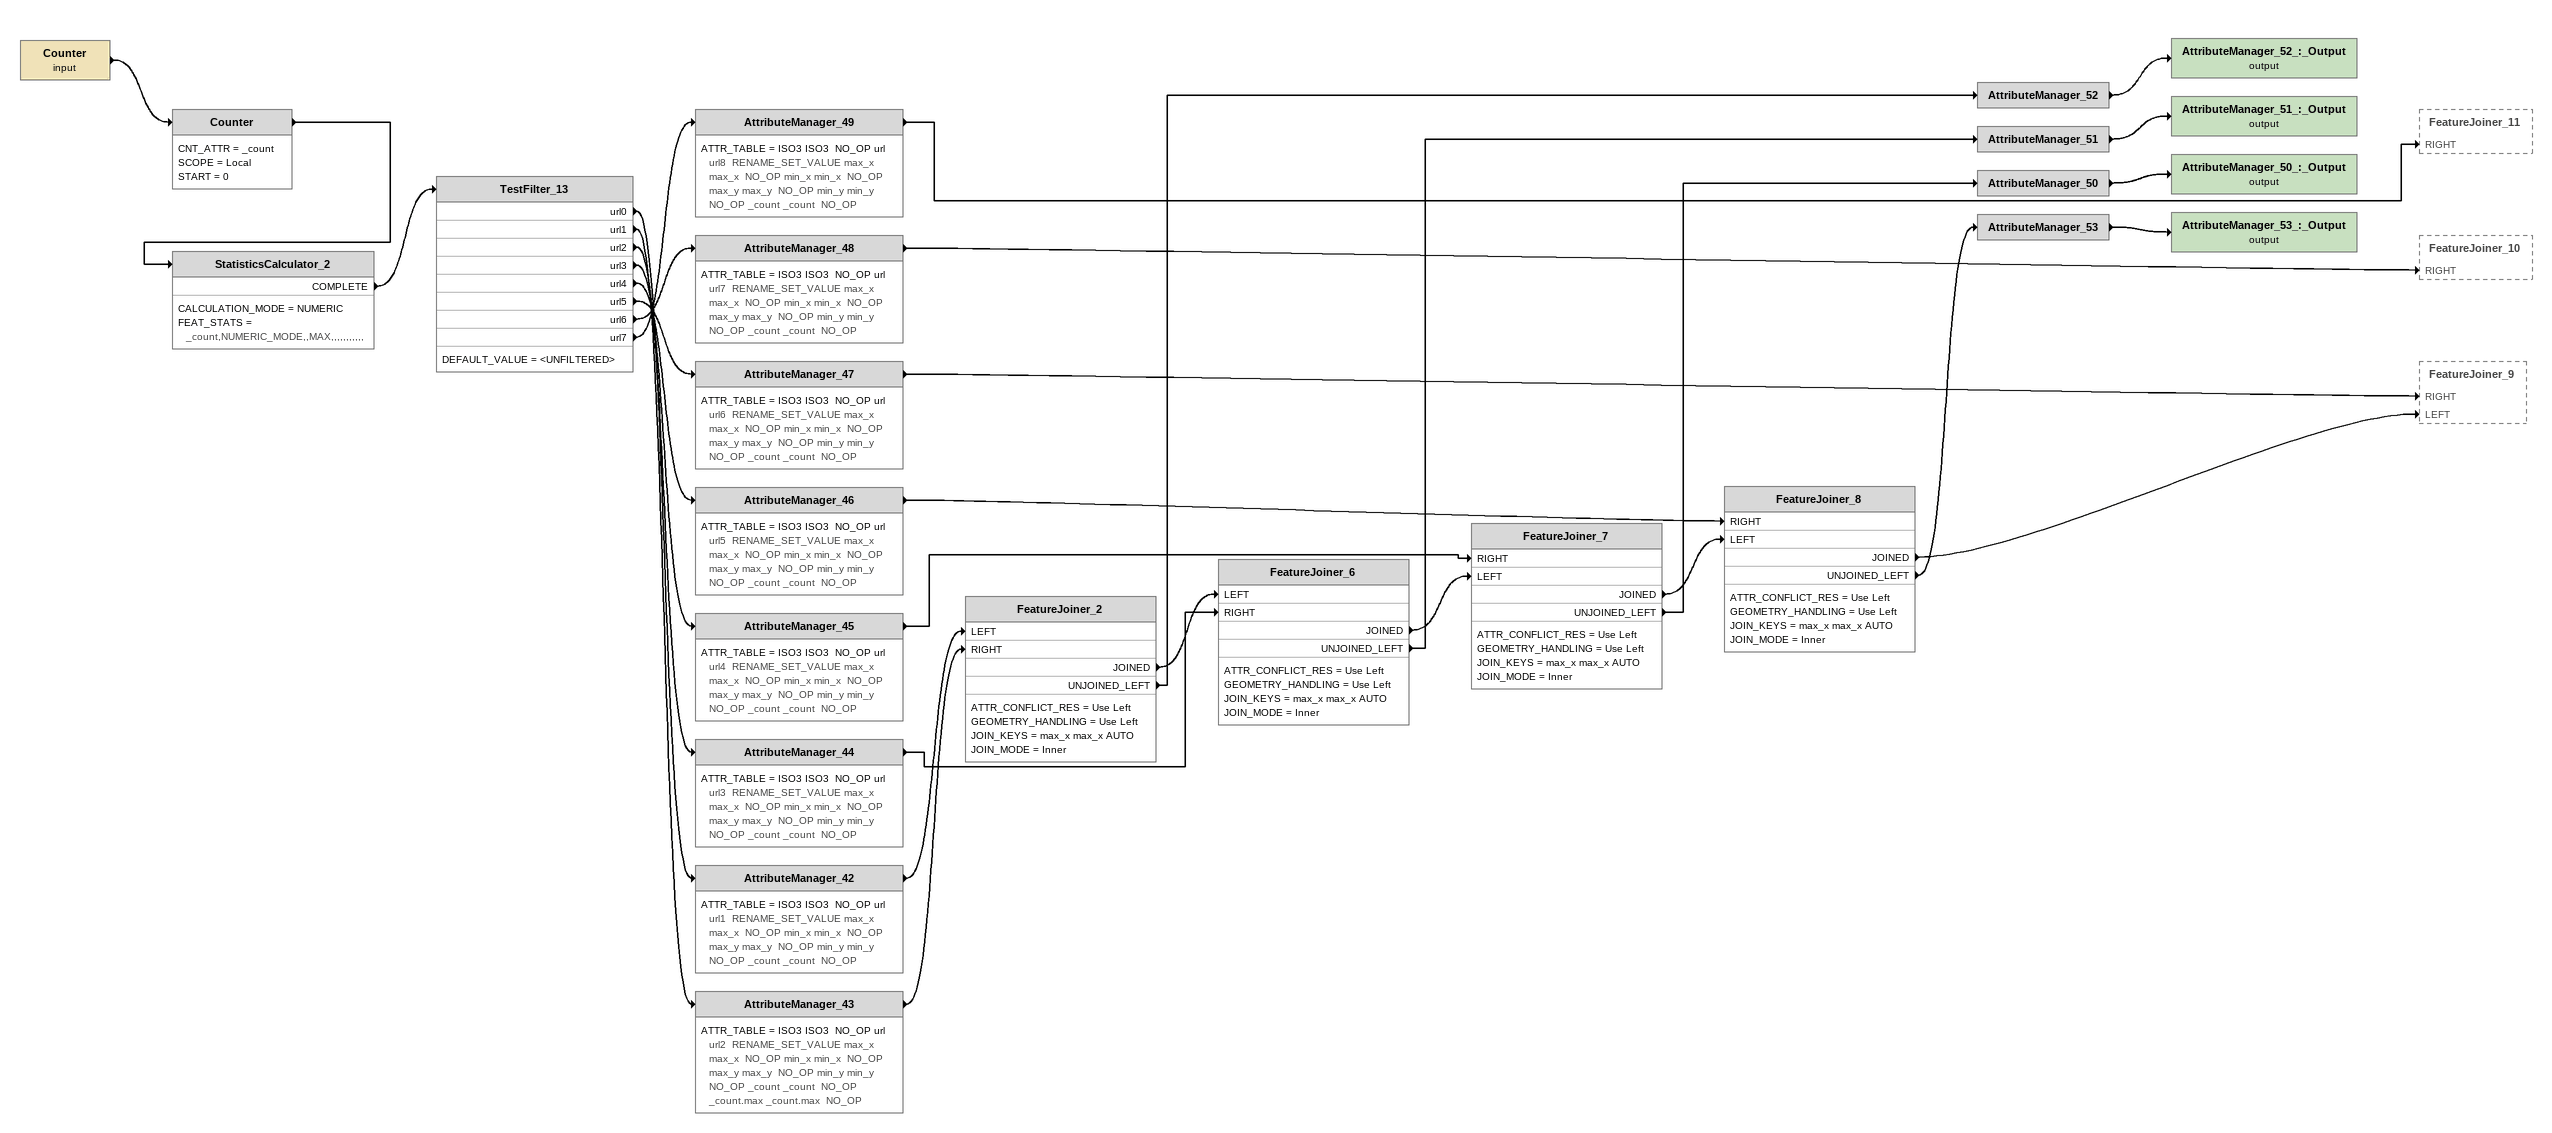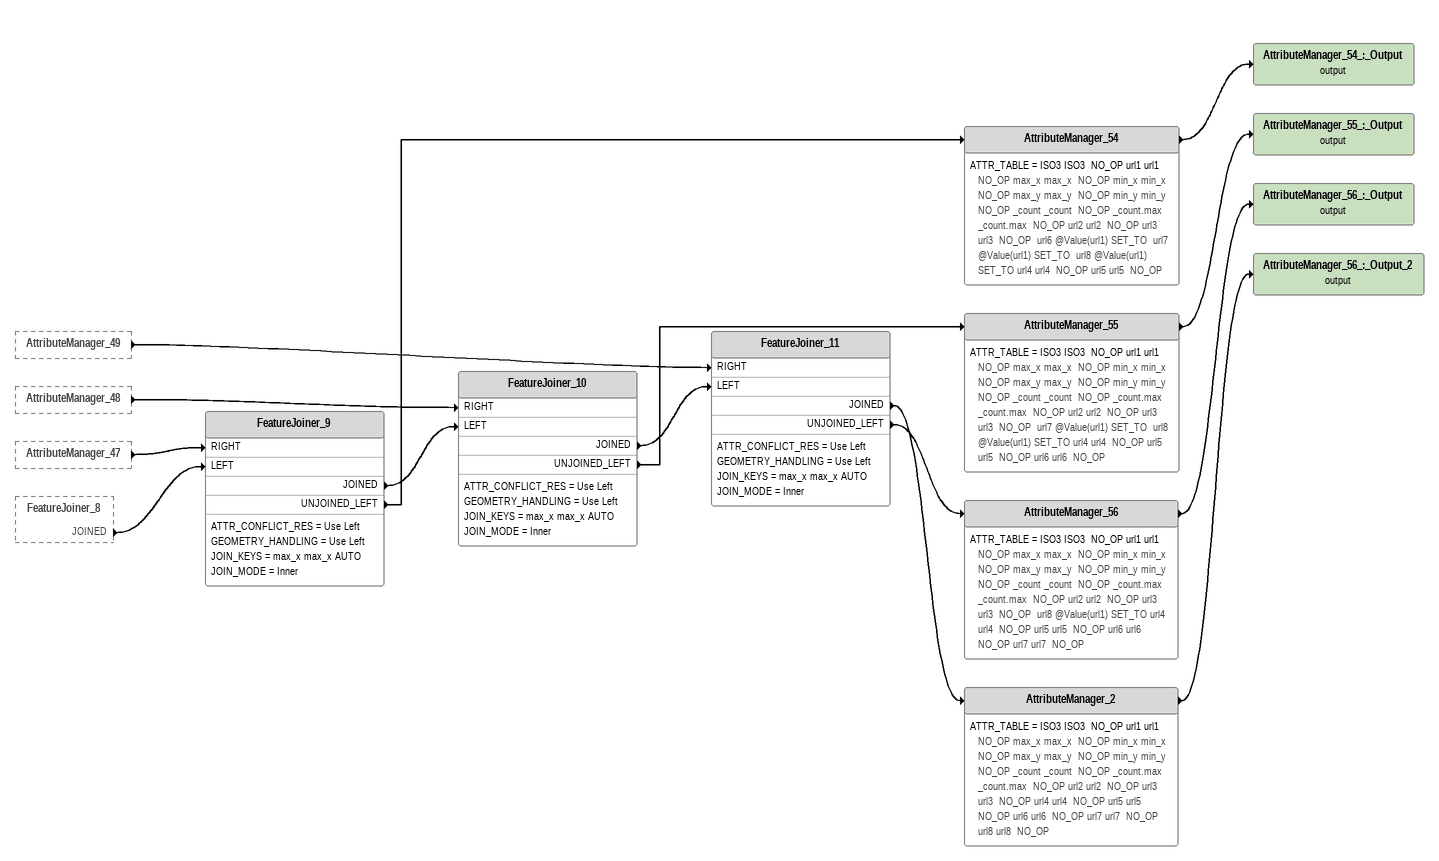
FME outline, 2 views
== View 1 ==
Counter (input)
    -> Counter
Counter
    CNT_ATTR = _count
    SCOPE = Local
    START = 0
    -> StatisticsCalculator_2
StatisticsCalculator_2
    CALCULATION_MODE = NUMERIC
    FEAT_STATS = _count,NUMERIC_MODE,,MAX,,,,,,,,,,,
    COMPLETE -> TestFilter_13
TestFilter_13
    DEFAULT_VALUE = <UNFILTERED>
    url0 -> AttributeManager_42
    url1 -> AttributeManager_43
    url2 -> AttributeManager_44
    url3 -> AttributeManager_45
    url4 -> AttributeManager_46
    url5 -> AttributeManager_47
    url6 -> AttributeManager_48
    url7 -> AttributeManager_49
AttributeManager_49
    ATTR_TABLE = ISO3 ISO3  NO_OP url url8  RENAME_SET_VALUE max_x max_x  NO_OP min_x min_x  NO_OP max_y max_y  NO_OP min_y min_y  NO_OP _count _count  NO_OP
    -> FeatureJoiner_11 [RIGHT]
AttributeManager_48
    ATTR_TABLE = ISO3 ISO3  NO_OP url url7  RENAME_SET_VALUE max_x max_x  NO_OP min_x min_x  NO_OP max_y max_y  NO_OP min_y min_y  NO_OP _count _count  NO_OP
    -> FeatureJoiner_10 [RIGHT]
AttributeManager_47
    ATTR_TABLE = ISO3 ISO3  NO_OP url url6  RENAME_SET_VALUE max_x max_x  NO_OP min_x min_x  NO_OP max_y max_y  NO_OP min_y min_y  NO_OP _count _count  NO_OP
    -> FeatureJoiner_9 [RIGHT]
AttributeManager_46
    ATTR_TABLE = ISO3 ISO3  NO_OP url url5  RENAME_SET_VALUE max_x max_x  NO_OP min_x min_x  NO_OP max_y max_y  NO_OP min_y min_y  NO_OP _count _count  NO_OP
    -> FeatureJoiner_8 [RIGHT]
AttributeManager_45
    ATTR_TABLE = ISO3 ISO3  NO_OP url url4  RENAME_SET_VALUE max_x max_x  NO_OP min_x min_x  NO_OP max_y max_y  NO_OP min_y min_y  NO_OP _count _count  NO_OP
    -> FeatureJoiner_7 [RIGHT]
AttributeManager_44
    ATTR_TABLE = ISO3 ISO3  NO_OP url url3  RENAME_SET_VALUE max_x max_x  NO_OP min_x min_x  NO_OP max_y max_y  NO_OP min_y min_y  NO_OP _count _count  NO_OP
    -> FeatureJoiner_6 [RIGHT]
AttributeManager_42
    ATTR_TABLE = ISO3 ISO3  NO_OP url url1  RENAME_SET_VALUE max_x max_x  NO_OP min_x min_x  NO_OP max_y max_y  NO_OP min_y min_y  NO_OP _count _count  NO_OP
    -> FeatureJoiner_2 [LEFT]
AttributeManager_43
    ATTR_TABLE = ISO3 ISO3  NO_OP url url2  RENAME_SET_VALUE max_x max_x  NO_OP min_x min_x  NO_OP max_y max_y  NO_OP min_y min_y  NO_OP _count _count  NO_OP _count.max _count.max  NO_OP
    -> FeatureJoiner_2 [RIGHT]
FeatureJoiner_2
    ATTR_CONFLICT_RES = Use Left
    GEOMETRY_HANDLING = Use Left
    JOIN_KEYS = max_x max_x AUTO
    JOIN_MODE = Inner
    JOINED -> FeatureJoiner_6 [LEFT]
    UNJOINED_LEFT -> AttributeManager_52
AttributeManager_52
    -> AttributeManager_52_:_Output (output)
AttributeManager_52_:_Output (output)
FeatureJoiner_6
    ATTR_CONFLICT_RES = Use Left
    GEOMETRY_HANDLING = Use Left
    JOIN_KEYS = max_x max_x AUTO
    JOIN_MODE = Inner
    JOINED -> FeatureJoiner_7 [LEFT]
    UNJOINED_LEFT -> AttributeManager_51
AttributeManager_51
    -> AttributeManager_51_:_Output (output)
AttributeManager_51_:_Output (output)
FeatureJoiner_7
    ATTR_CONFLICT_RES = Use Left
    GEOMETRY_HANDLING = Use Left
    JOIN_KEYS = max_x max_x AUTO
    JOIN_MODE = Inner
    JOINED -> FeatureJoiner_8 [LEFT]
    UNJOINED_LEFT -> AttributeManager_50
AttributeManager_50
    -> AttributeManager_50_:_Output (output)
AttributeManager_50_:_Output (output)
FeatureJoiner_8
    ATTR_CONFLICT_RES = Use Left
    GEOMETRY_HANDLING = Use Left
    JOIN_KEYS = max_x max_x AUTO
    JOIN_MODE = Inner
    JOINED -> FeatureJoiner_9 [LEFT]
    UNJOINED_LEFT -> AttributeManager_53
AttributeManager_53
    -> AttributeManager_53_:_Output (output)
AttributeManager_53_:_Output (output)

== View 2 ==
AttributeManager_49 [outside]
    -> FeatureJoiner_11 [RIGHT]
AttributeManager_48 [outside]
    -> FeatureJoiner_10 [RIGHT]
AttributeManager_47 [outside]
    -> FeatureJoiner_9 [RIGHT]
FeatureJoiner_8 [outside]
    JOINED -> FeatureJoiner_9 [LEFT]
FeatureJoiner_9
    ATTR_CONFLICT_RES = Use Left
    GEOMETRY_HANDLING = Use Left
    JOIN_KEYS = max_x max_x AUTO
    JOIN_MODE = Inner
    JOINED -> FeatureJoiner_10 [LEFT]
    UNJOINED_LEFT -> AttributeManager_54
AttributeManager_54
    ATTR_TABLE = ISO3 ISO3  NO_OP url1 url1  NO_OP max_x max_x  NO_OP min_x min_x  NO_OP max_y max_y  NO_OP min_y min_y  NO_OP _count _count  NO_OP _count.max _count.max  NO_OP url2 url2  NO_OP url3 url3  NO_OP  url6 @Value(url1) SET_TO  url7 @Value(url1) SET_TO  url8 @Value(url1) SET_TO url4 url4  NO_OP url5 url5  NO_OP
    -> AttributeManager_54_:_Output (output)
AttributeManager_54_:_Output (output)
FeatureJoiner_10
    ATTR_CONFLICT_RES = Use Left
    GEOMETRY_HANDLING = Use Left
    JOIN_KEYS = max_x max_x AUTO
    JOIN_MODE = Inner
    JOINED -> FeatureJoiner_11 [LEFT]
    UNJOINED_LEFT -> AttributeManager_55
AttributeManager_55
    ATTR_TABLE = ISO3 ISO3  NO_OP url1 url1  NO_OP max_x max_x  NO_OP min_x min_x  NO_OP max_y max_y  NO_OP min_y min_y  NO_OP _count _count  NO_OP _count.max _count.max  NO_OP url2 url2  NO_OP url3 url3  NO_OP  url7 @Value(url1) SET_TO  url8 @Value(url1) SET_TO url4 url4  NO_OP url5 url5  NO_OP url6 url6  NO_OP
    -> AttributeManager_55_:_Output (output)
AttributeManager_55_:_Output (output)
FeatureJoiner_11
    ATTR_CONFLICT_RES = Use Left
    GEOMETRY_HANDLING = Use Left
    JOIN_KEYS = max_x max_x AUTO
    JOIN_MODE = Inner
    JOINED -> AttributeManager_2
    UNJOINED_LEFT -> AttributeManager_56
AttributeManager_56
    ATTR_TABLE = ISO3 ISO3  NO_OP url1 url1  NO_OP max_x max_x  NO_OP min_x min_x  NO_OP max_y max_y  NO_OP min_y min_y  NO_OP _count _count  NO_OP _count.max _count.max  NO_OP url2 url2  NO_OP url3 url3  NO_OP  url8 @Value(url1) SET_TO url4 url4  NO_OP url5 url5  NO_OP url6 url6  NO_OP url7 url7  NO_OP
    -> AttributeManager_56_:_Output (output)
AttributeManager_56_:_Output (output)
AttributeManager_2
    ATTR_TABLE = ISO3 ISO3  NO_OP url1 url1  NO_OP max_x max_x  NO_OP min_x min_x  NO_OP max_y max_y  NO_OP min_y min_y  NO_OP _count _count  NO_OP _count.max _count.max  NO_OP url2 url2  NO_OP url3 url3  NO_OP url4 url4  NO_OP url5 url5  NO_OP url6 url6  NO_OP url7 url7  NO_OP url8 url8  NO_OP
    -> AttributeManager_56_:_Output_2 (output)
AttributeManager_56_:_Output_2 (output)
